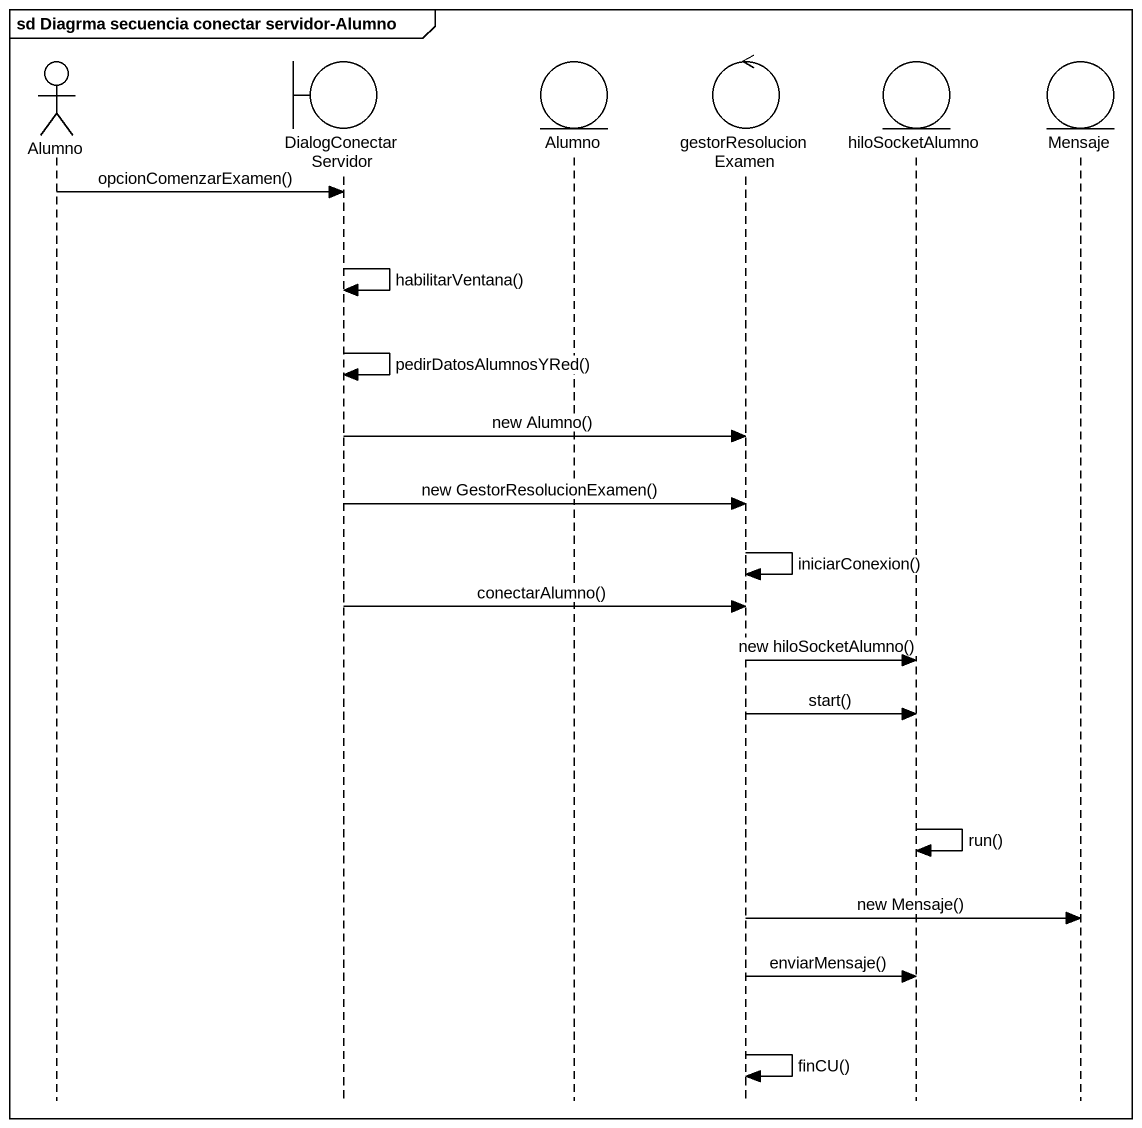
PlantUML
@startuml
mainframe sd Diagrma secuencia conectar servidor-Alumno
hide footbox
actor Alumno
boundary DialogConectarServidor
entity "Alumno" as Alumno_2
control gestorResolucionExamen
entity hiloSocketAlumno
entity Mensaje

Alumno -> DialogConectarServidor : opcionComenzarExamen()
DialogConectarServidor -> DialogConectarServidor : habilitarVentana()
DialogConectarServidor -> DialogConectarServidor : pedirDatosAlumnosYRed()
DialogConectarServidor -> gestorResolucionExamen : new Alumno()
DialogConectarServidor -> gestorResolucionExamen : new GestorResolucionExamen()
gestorResolucionExamen -> gestorResolucionExamen : iniciarConexion()
DialogConectarServidor -> gestorResolucionExamen : conectarAlumno()
gestorResolucionExamen -> hiloSocketAlumno : new hiloSocketAlumno()
gestorResolucionExamen -> hiloSocketAlumno : start()
hiloSocketAlumno -> hiloSocketAlumno : run()
gestorResolucionExamen -> Mensaje : new Mensaje()
gestorResolucionExamen -> hiloSocketAlumno : enviarMensaje()
gestorResolucionExamen -> gestorResolucionExamen : finCU()
@enduml
